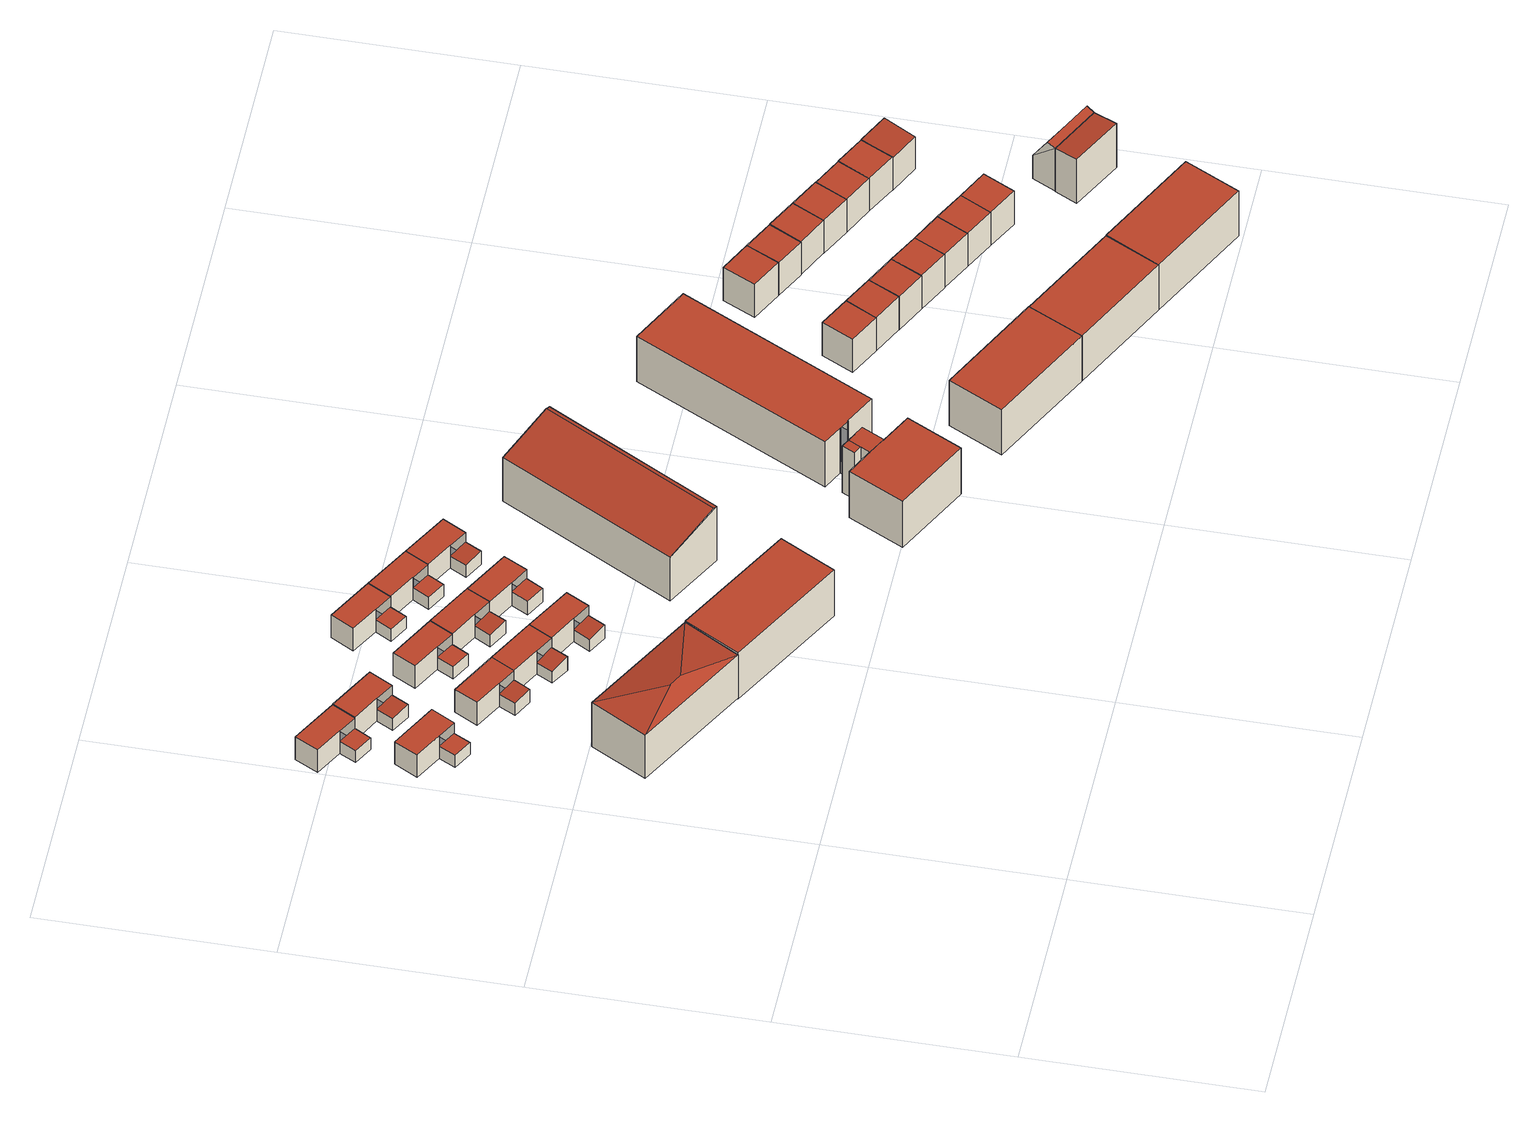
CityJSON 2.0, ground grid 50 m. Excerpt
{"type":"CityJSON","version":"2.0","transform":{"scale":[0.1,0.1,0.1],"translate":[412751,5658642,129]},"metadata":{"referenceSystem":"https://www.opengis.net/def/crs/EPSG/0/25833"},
"CityObjects":{
"building1":{"type":"Building","attributes":{"Gemeindeschluessel":14612000,"Geometrietyp2DReferenz":"3000","function":"31001_9998","roofType":"9999"},"children":["building1-1","building1-2"]},
"building1-1":{"type":"BuildingPart","attributes":{"Dachtyp_tdc":"tdcPolyFlatRoof","Dachneigung":0,"QualitaetDacherkennung":61,"Geometrietyp2DReferenz":"3000","measuredHeight":6.47,"roofType":"1000"},"parents":["building1"],"geometry":[{"type":"MultiSurface","lod":"2","boundaries":[[[0,1,2,3,4]],[[5,6,7,8,9]],[[4,3,10,6,5]],[[2,1,8,7,11]],[[1,0,9,8]],[[0,4,5,9]]],"semantics":{"surfaces":[{"type":"RoofSurface"},{"type":"GroundSurface"},{"type":"WallSurface"}],"values":[0,1,2,2,2,2]}}]},
"building1-2":{"type":"BuildingPart","attributes":{"Dachtyp_tdc":"tdcPolyFlatRoof","Dachneigung":0,"QualitaetDacherkennung":42,"Geometrietyp2DReferenz":"3000","measuredHeight":3.44,"roofType":"1000"},"parents":["building1"],"geometry":[{"type":"MultiSurface","lod":"2","boundaries":[[[10,12,13,6]],[[12,14,15,13]],[[14,11,7,15]],[[11,14,12,10]],[[6,13,15,7]]],"semantics":{"surfaces":[{"type":"WallSurface"},{"type":"RoofSurface"},{"type":"GroundSurface"}],"values":[0,0,0,1,2]}}]},
"building2":{"type":"Building","attributes":{"Gemeindeschluessel":14612000,"Geometrietyp2DReferenz":"3000","function":"31001_9998","roofType":"9999"},"children":["building2-1","building2-2"]},
"building2-1":{"type":"BuildingPart","attributes":{"Dachtyp_tdc":"tdcPolyFlatRoof","Dachneigung":0,"QualitaetDacherkennung":63,"Geometrietyp2DReferenz":"3000","measuredHeight":6.43,"roofType":"1000"},"parents":["building2"],"geometry":[{"type":"MultiSurface","lod":"2","boundaries":[[[16,17,18]],[[16,19,20,17]],[[19,21,22,20]],[[21,23,24,22]],[[23,25,26,27,24]],[[25,23,21,19,16]],[[17,20,22,24,27]]],"semantics":{"surfaces":[{"type":"WallSurface"},{"type":"RoofSurface"},{"type":"GroundSurface"}],"values":[0,0,0,0,0,1,2]}}]},
"building2-2":{"type":"BuildingPart","attributes":{"Dachtyp_tdc":"tdcPolyFlatRoof","Dachneigung":0,"QualitaetDacherkennung":43,"Geometrietyp2DReferenz":"3000","measuredHeight":3.41,"roofType":"1000"},"parents":["building2"],"geometry":[{"type":"MultiSurface","lod":"2","boundaries":[[[28,29,30,31]],[[29,18,17,30]],[[26,28,31,27]],[[26,18,29,28]],[[31,30,17,27]]],"semantics":{"surfaces":[{"type":"WallSurface"},{"type":"RoofSurface"},{"type":"GroundSurface"}],"values":[0,0,0,1,2]}}]},
"building3":{"type":"Building","attributes":{"Dachtyp_tdc":"tdcHipRoof","Gemeindeschluessel":14612000,"Dachneigung":10.59,"QualitaetDacherkennung":26,"Geometrietyp2DReferenz":"3000","measuredHeight":14.48,"function":"31001_9998","roofType":"3200"},"geometry":[{"type":"Solid","lod":"2","boundaries":[[[[32,33,34,35]],[[33,36,37,34]],[[36,38,39,37]],[[38,32,35,39]],[[36,33,40]],[[32,38,41]],[[33,32,41,40]],[[38,36,40,41]],[[35,34,37,39]]]],"semantics":{"surfaces":[{"type":"WallSurface"},{"type":"RoofSurface"},{"type":"GroundSurface"}],"values":[[0,0,0,0,1,1,1,1,2]]}}]},
"building4":{"type":"Building","attributes":{"Gemeindeschluessel":14612000,"Geometrietyp2DReferenz":"3000","function":"31001_9998","roofType":"9999"},"children":["building4-1","building4-2"]},
"building4-1":{"type":"BuildingPart","attributes":{"Dachtyp_tdc":"tdcPolyFlatRoof","Dachneigung":0,"QualitaetDacherkennung":62,"Geometrietyp2DReferenz":"3000","measuredHeight":6.51,"roofType":"1000"},"parents":["building4"],"geometry":[{"type":"MultiSurface","lod":"2","boundaries":[[[42,43,44,45,46]],[[47,48,27,49,50]],[[48,51,24,27]],[[51,42,46,24]],[[51,48,47,43,42]],[[46,45,49,27,24]]],"semantics":{"surfaces":[{"type":"WallSurface"},{"type":"RoofSurface"},{"type":"GroundSurface"}],"values":[0,0,0,0,1,2]}}]},
"building4-2":{"type":"BuildingPart","attributes":{"Dachtyp_tdc":"tdcPolyFlatRoof","Dachneigung":4.9,"QualitaetDacherkennung":48,"Geometrietyp2DReferenz":"3000","measuredHeight":3.71,"roofType":"2100"},"parents":["building4"],"geometry":[{"type":"MultiSurface","lod":"2","boundaries":[[[44,52,53,45]],[[52,54,55,53]],[[54,50,49,55]],[[54,52,44,50]],[[49,45,53,55]]],"semantics":{"surfaces":[{"type":"WallSurface"},{"type":"RoofSurface"},{"type":"GroundSurface"}],"values":[0,0,0,1,2]}}]},
"building5":{"type":"Building","attributes":{"Gemeindeschluessel":14612000,"Geometrietyp2DReferenz":"3000","function":"31001_9998","roofType":"9999"},"children":["building5-1","building5-2"]},
"building5-1":{"type":"BuildingPart","attributes":{"Dachtyp_tdc":"tdcPolyFlatRoof","Dachneigung":0,"QualitaetDacherkennung":59,"Geometrietyp2DReferenz":"3000","measuredHeight":6.48,"roofType":"1000"},"parents":["building5"],"geometry":[{"type":"MultiSurface","lod":"2","boundaries":[[[56,57,58]],[[56,59,60,57]],[[59,61,62,60]],[[61,63,64,62]],[[63,65,66,67,64]],[[65,63,61,59,56]],[[57,60,62,64,67]]],"semantics":{"surfaces":[{"type":"WallSurface"},{"type":"RoofSurface"},{"type":"GroundSurface"}],"values":[0,0,0,0,0,1,2]}}]},
"building5-2":{"type":"BuildingPart","attributes":{"Dachtyp_tdc":"tdcPolyFlatRoof","Dachneigung":4.84,"QualitaetDacherkennung":47,"Geometrietyp2DReferenz":"3000","measuredHeight":3.74,"roofType":"2100"},"parents":["building5"],"geometry":[{"type":"MultiSurface","lod":"2","boundaries":[[[68,69,70,71]],[[69,58,57,70]],[[66,68,71,67]],[[66,58,69,68]],[[71,70,57,67]]],"semantics":{"surfaces":[{"type":"WallSurface"},{"type":"RoofSurface"},{"type":"GroundSurface"}],"values":[0,0,0,1,2]}}]},
"building6":{"type":"Building","attributes":{"Gemeindeschluessel":14612000,"Geometrietyp2DReferenz":"3000","function":"31001_9998","roofType":"9999"},"children":["building6-1","building6-2"]},
"building6-1":{"type":"BuildingPart","attributes":{"Dachtyp_tdc":"tdcPolyFlatRoof","Dachneigung":0,"QualitaetDacherkennung":63,"Geometrietyp2DReferenz":"3000","measuredHeight":6.56,"roofType":"1000"},"parents":["building6"],"geometry":[{"type":"MultiSurface","lod":"2","boundaries":[[[72,73,74]],[[72,75,67,73]],[[75,76,64,67]],[[76,77,78,64]],[[77,79,80,81,78]],[[79,77,76,75,72]],[[73,67,64,78,81]]],"semantics":{"surfaces":[{"type":"WallSurface"},{"type":"RoofSurface"},{"type":"GroundSurface"}],"values":[0,0,0,0,0,1,2]}}]},
"building6-2":{"type":"BuildingPart","attributes":{"Dachtyp_tdc":"tdcPolyFlatRoof","Dachneigung":7.84,"QualitaetDacherkennung":46,"Geometrietyp2DReferenz":"3000","measuredHeight":3.85,"roofType":"2100"},"parents":["building6"],"geometry":[{"type":"MultiSurface","lod":"2","boundaries":[[[82,74,73,83]],[[80,84,85,81]],[[84,82,83,85]],[[84,80,74,82]],[[83,73,81,85]]],"semantics":{"surfaces":[{"type":"WallSurface"},{"type":"RoofSurface"},{"type":"GroundSurface"}],"values":[0,0,0,1,2]}}]},
"building7":{"type":"Building","attributes":{"Gemeindeschluessel":14612000,"Geometrietyp2DReferenz":"3000","function":"31001_9998","roofType":"9999"},"children":["building7-1","building7-2"]},
"building7-1":{"type":"BuildingPart","attributes":{"Dachtyp_tdc":"tdcPolyFlatRoof","Dachneigung":0,"QualitaetDacherkennung":58,"Geometrietyp2DReferenz":"3000","measuredHeight":6.43,"roofType":"1000"},"parents":["building7"],"geometry":[{"type":"MultiSurface","lod":"2","boundaries":[[[86,87,88]],[[86,89,90,87]],[[89,91,92,90]],[[91,93,94,92]],[[93,95,96,97,94]],[[95,93,91,89,86]],[[87,90,92,94,97]]],"semantics":{"surfaces":[{"type":"WallSurface"},{"type":"RoofSurface"},{"type":"GroundSurface"}],"values":[0,0,0,0,0,1,2]}}]},
"building7-2":{"type":"BuildingPart","attributes":{"Dachtyp_tdc":"tdcPolyFlatRoof","Dachneigung":0,"QualitaetDacherkennung":41,"Geometrietyp2DReferenz":"3000","measuredHeight":3.46,"roofType":"1000"},"parents":["building7"],"geometry":[{"type":"MultiSurface","lod":"2","boundaries":[[[98,99,100,101]],[[99,88,87,100]],[[96,98,101,97]],[[96,88,99,98]],[[101,100,87,97]]],"semantics":{"surfaces":[{"type":"WallSurface"},{"type":"RoofSurface"},{"type":"GroundSurface"}],"values":[0,0,0,1,2]}}]},
"building8":{"type":"Building","attributes":{"Dachtyp_tdc":"tdcPolyFlatRoof","Gemeindeschluessel":14612000,"Dachneigung":0,"QualitaetDacherkennung":53,"Geometrietyp2DReferenz":"3000","measuredHeight":13.11,"function":"31001_9998","roofType":"1000"},"geometry":[{"type":"Solid","lod":"2","boundaries":[[[[102,103,104,105]],[[103,106,107,104]],[[106,108,109,107]],[[108,102,105,109]],[[108,106,103,102]],[[105,104,107,109]]]],"semantics":{"surfaces":[{"type":"WallSurface"},{"type":"RoofSurface"},{"type":"GroundSurface"}],"values":[[0,0,0,0,1,2]]}}]},
"building9":{"type":"Building","attributes":{"Gemeindeschluessel":14612000,"Geometrietyp2DReferenz":"3000","function":"31001_9998","roofType":"9999"},"children":["building9-1","building9-2"]},
"building9-1":{"type":"BuildingPart","attributes":{"Dachtyp_tdc":"tdcPolyFlatRoof","Dachneigung":6.33,"QualitaetDacherkennung":48,"Geometrietyp2DReferenz":"3000","measuredHeight":3.78,"roofType":"2100"},"parents":["building9"],"geometry":[{"type":"MultiSurface","lod":"2","boundaries":[[[110,111,112,113]],[[111,114,115,112]],[[116,110,113,117]],[[116,114,111,110]],[[113,112,115,117]]],"semantics":{"surfaces":[{"type":"WallSurface"},{"type":"RoofSurface"},{"type":"GroundSurface"}],"values":[0,0,0,1,2]}}]},
"building9-2":{"type":"BuildingPart","attributes":{"Dachtyp_tdc":"tdcPolyFlatRoof","Dachneigung":0,"QualitaetDacherkennung":60,"Geometrietyp2DReferenz":"3000","measuredHeight":6.52,"roofType":"1000"},"parents":["building9"],"geometry":[{"type":"MultiSurface","lod":"2","boundaries":[[[118,119,116,117,120]],[[121,79,81,115,114]],[[79,77,78,81]],[[77,118,120,78]],[[77,79,121,119,118]],[[120,117,115,81,78]]],"semantics":{"surfaces":[{"type":"WallSurface"},{"type":"RoofSurface"},{"type":"GroundSurface"}],"values":[0,0,0,0,1,2]}}]},
"building10":{"type":"Building","attributes":{"Gemeindeschluessel":14612000,"Geometrietyp2DReferenz":"3000","function":"31001_9998","roofType":"9999"},"children":["building10-1","building10-2"]},
"building10-1":{"type":"BuildingPart","attributes":{"Dachtyp_tdc":"tdcPolyFlatRoof","Dachneigung":0,"QualitaetDacherkennung":65,"Geometrietyp2DReferenz":"3000","measuredHeight":6.51,"roofType":"1000"},"parents":["building10"],"geometry":[{"type":"MultiSurface","lod":"2","boundaries":[[[122,123,124]],[[122,125,97,123]],[[125,126,94,97]],[[126,127,128,94]],[[127,129,130,131,128]],[[129,127,126,125,122]],[[123,97,94,128,131]]],"semantics":{"surfaces":[{"type":"WallSurface"},{"type":"RoofSurface"},{"type":"GroundSurface"}],"values":[0,0,0,0,0,1,2]}}]},
"building10-2":{"type":"BuildingPart","attributes":{"Dachtyp_tdc":"tdcPolyFlatRoof","Dachneigung":6.27,"QualitaetDacherkennung":46,"Geometrietyp2DReferenz":"3000","measuredHeight":3.76,"roofType":"2100"},"parents":["building10"],"geometry":[{"type":"MultiSurface","lod":"2","boundaries":[[[132,133,134,135]],[[133,124,123,134]],[[130,132,135,131]],[[130,124,133,132]],[[135,134,123,131]]],"semantics":{"surfaces":[{"type":"WallSurface"},{"type":"RoofSurface"},{"type":"GroundSurface"}],"values":[0,0,0,1,2]}}]},
"building11":{"type":"Building","attributes":{"Gemeindeschluessel":14612000,"Geometrietyp2DReferenz":"3000","function":"31001_9998","roofType":"9999"},"children":["building11-1","building11-2"]},
"building11-1":{"type":"BuildingPart","attributes":{"Dachtyp_tdc":"tdcPolyFlatRoof","Dachneigung":0,"QualitaetDacherkennung":42,"Geometrietyp2DReferenz":"3000","measuredHeight":3.4,"roofType":"1000"},"parents":["building11"],"geometry":[{"type":"MultiSurface","lod":"2","boundaries":[[[136,137,138,139]],[[137,140,141,138]],[[142,136,139,143]],[[142,140,137,136]],[[139,138,141,143]]],"semantics":{"surfaces":[{"type":"WallSurface"},{"type":"RoofSurface"},{"type":"GroundSurface"}],"values":[0,0,0,1,2]}}]},
"building11-2":{"type":"BuildingPart","attributes":{"Dachtyp_tdc":"tdcPolyFlatRoof","Dachneigung":0,"QualitaetDacherkennung":61,"Geometrietyp2DReferenz":"3000","measuredHeight":6.44,"roofType":"1000"},"parents":["building11"],"geometry":[{"type":"MultiSurface","lod":"2","boundaries":[[[144,141,140]],[[144,145,146,141]],[[145,147,148,146]],[[147,149,150,148]],[[149,151,142,143,150]],[[151,149,147,145,144]],[[141,146,148,150,143]]],"semantics":{"surfaces":[{"type":"WallSurface"},{"type":"RoofSurface"},{"type":"GroundSurface"}],"values":[0,0,0,0,0,1,2]}}]},
"building12":{"type":"Building","attributes":{"Gemeindeschluessel":14612000,"Geometrietyp2DReferenz":"3000","function":"31001_9998","roofType":"9999"},"children":["building12-1","building12-2"]},
"building12-1":{"type":"BuildingPart","attributes":{"Dachtyp_tdc":"tdcPolyFlatRoof","Dachneigung":0,"QualitaetDacherkennung":61,"Geometrietyp2DReferenz":"3000","measuredHeight":6.5,"roofType":"1000"},"parents":["building12"],"geometry":[{"type":"MultiSurface","lod":"2","boundaries":[[[152,153,154,155,156]],[[157,158,159,160,161]],[[158,162,163,159]],[[162,152,156,163]],[[162,158,157,153,152]],[[156,155,160,159,163]]],"semantics":{"surfaces":[{"type":"WallSurface"},{"type":"RoofSurface"},{"type":"GroundSurface"}],"values":[0,0,0,0,1,2]}}]},
"building12-2":{"type":"BuildingPart","attributes":{"Dachtyp_tdc":"tdcPolyFlatRoof","Dachneigung":0,"QualitaetDacherkennung":12,"Geometrietyp2DReferenz":"3000","measuredHeight":3.88,"roofType":"1000"},"parents":["building12"],"geometry":[{"type":"MultiSurface","lod":"2","boundaries":[[[154,164,165,155]],[[164,166,167,165]],[[166,161,160,167]],[[161,166,164,154]],[[155,165,167,160]]],"semantics":{"surfaces":[{"type":"WallSurface"},{"type":"RoofSurface"},{"type":"GroundSurface"}],"values":[0,0,0,1,2]}}]},
"building13":{"type":"Building","attributes":{"Gemeindeschluessel":14612000,"Geometrietyp2DReferenz":"3000","function":"31001_9998","roofType":"9999"},"children":["building13-1","building13-2"]},
"building13-1":{"type":"BuildingPart","attributes":{"Dachtyp_tdc":"tdcPolyFlatRoof","Dachneigung":0,"QualitaetDacherkennung":41,"Geometrietyp2DReferenz":"3000","measuredHeight":3.43,"roofType":"1000"},"parents":["building13"],"geometry":[{"type":"MultiSurface","lod":"2","boundaries":[[[168,169,170,171]],[[169,172,173,170]],[[174,168,171,175]],[[174,172,169,168]],[[171,170,173,175]]],"semantics":{"surfaces":[{"type":"WallSurface"},{"type":"RoofSurface"},{"type":"GroundSurface"}],"values":[0,0,0,1,2]}}]},
"building13-2":{"type":"BuildingPart","attributes":{"Dachtyp_tdc":"tdcPolyFlatRoof","Dachneigung":0,"QualitaetDacherkennung":63,"Geometrietyp2DReferenz":"3000","measuredHeight":6.45,"roofType":"1000"},"parents":["building13"],"geometry":[{"type":"MultiSurface","lod":"2","boundaries":[[[176,177,178,173,172]],[[177,151,143,178]],[[151,149,150,143]],[[149,179,180,150]],[[179,181,174,175,180]],[[181,179,149,151,177,176]],[[173,178,143,150,180,175]]],"semantics":{"surfaces":[{"type":"WallSurface"},{"type":"RoofSurface"},{"type":"GroundSurface"}],"values":[0,0,0,0,0,1,2]}}]},
"building14":{"type":"Building","attributes":{"Gemeindeschluessel":14612000,"Geometrietyp2DReferenz":"3000","function":"31001_9998","roofType":"9999"},"children":["building14-1","building14-2"]},
"building14-1":{"type":"BuildingPart","attributes":{"Dachtyp_tdc":"tdcPolyFlatRoof","Dachneigung":0,"QualitaetDacherkennung":60,"Geometrietyp2DReferenz":"3000","measuredHeight":6.5,"roofType":"1000"},"parents":["building14"],"geometry":[{"type":"MultiSurface","lod":"2","boundaries":[[[182,183,184,185,186]],[[187,181,188,189,190]],[[181,179,191,188]],[[179,182,186,191]],[[179,181,187,183,182]],[[186,185,189,188,191]]],"semantics":{"surfaces":[{"type":"WallSurface"},{"type":"RoofSurface"},{"type":"GroundSurface"}],"values":[0,0,0,0,1,2]}}]},
"building14-2":{"type":"BuildingPart","attributes":{"Dachtyp_tdc":"tdcPolyFlatRoof","Dachneigung":5.27,"QualitaetDacherkennung":50,"Geometrietyp2DReferenz":"3000","measuredHeight":3.77,"roofType":"2100"},"parents":["building14"],"geometry":[{"type":"MultiSurface","lod":"2","boundaries":[[[192,193,194,195]],[[193,190,189,194]],[[184,192,195,185]],[[184,190,193,192]],[[195,194,189,185]]],"semantics":{"surfaces":[{"type":"WallSurface"},{"type":"RoofSurface"},{"type":"GroundSurface"}],"values":[0,0,0,1,2]}}]},
"building15":{"type":"Building","attributes":{"Dachtyp_tdc":"tdcGableRoof","Gemeindeschluessel":14612000,"Dachneigung":13.76,"QualitaetDacherkennung":7,"Geometrietyp2DReferenz":"3000","measuredHeight":15.7,"function":"31001_9998","roofType":"3100"},"geometry":[{"type":"Solid","lod":"2","boundaries":[[[[196,197,198,199]],[[197,200,201,198]],[[200,202,203,201]],[[202,196,199,203]],[[200,197,204]],[[196,202,205]],[[197,196,205,204]],[[202,200,204,205]],[[199,198,201,203]]]],"semantics":{"surfaces":[{"type":"WallSurface"},{"type":"RoofSurface"},{"type":"GroundSurface"}],"values":[[0,0,0,0,0,0,1,1,2]]}}]},
"building16":{"type":"Building","attributes":{"Gemeindeschluessel":14612000,"Geometrietyp2DReferenz":"3000","function":"31001_9998","roofType":"9999"},"children":["building16-1","building16-2","building16-3","building16-4","building16-5"]},
"building16-1":{"type":"BuildingPart","attributes":{"Dachtyp_tdc":"tdcPolyFlatRoof","Dachneigung":0,"QualitaetDacherkennung":54,"Geometrietyp2DReferenz":"3000","measuredHeight":12.86,"roofType":"1000"},"parents":["building16"],"geometry":[{"type":"MultiSurface","lod":"2","boundaries":[[[206,207,208,209,210]],[[207,211,212,208]],[[211,213,214,212]],[[213,215,216,214]],[[215,217,218,216]],[[217,219,220,218]],[[219,221,222,223,220]],[[221,219,217,215,213,211,207,206]],[[209,208,212,214,216,218,220,223]]],"semantics":{"surfaces":[{"type":"WallSurface"},{"type":"RoofSurface"},{"type":"GroundSurface"}],"values":[0,0,0,0,0,0,0,1,2]}}]},
"building16-2":{"type":"BuildingPart","attributes":{"Dachtyp_tdc":"tdcPolyFlatRoof","Dachneigung":0,"QualitaetDacherkennung":60,"Geometrietyp2DReferenz":"3000","measuredHeight":13.35,"roofType":"1000"},"parents":["building16"],"geometry":[{"type":"MultiSurface","lod":"2","boundaries":[[[224,225,226,227,228]],[[225,229,230,226]],[[231,232,233,234,235]],[[232,231,229,225,224,236,237]],[[238,239,227,226,230,235,234]],[[237,236,240,239,238,241]]],"semantics":{"surfaces":[{"type":"WallSurface"},{"type":"RoofSurface"},{"type":"GroundSurface"}],"values":[0,0,0,1,2,0]}}]},
"building16-3":{"type":"BuildingPart","attributes":{"Dachtyp_tdc":"tdcPolyFlatRoof","Dachneigung":0,"QualitaetDacherkennung":56,"Geometrietyp2DReferenz":"3000","measuredHeight":3.55,"roofType":"1000"},"parents":["building16"],"geometry":[{"type":"MultiSurface","lod":"2","boundaries":[[[233,242,208,234]],[[242,210,209,208]],[[222,241,238,223]],[[222,210,242,233,241]],[[238,234,208,209,223]]],"semantics":{"surfaces":[{"type":"WallSurface"},{"type":"RoofSurface"},{"type":"GroundSurface"}],"values":[0,0,0,1,2]}}]},
"building16-4":{"type":"BuildingPart","attributes":{"Dachtyp_tdc":"tdcPolyFlatRoof","Dachneigung":0,"QualitaetDacherkennung":74,"Geometrietyp2DReferenz":"3000","measuredHeight":13.12,"roofType":"1000"},"parents":["building16"],"geometry":[{"type":"MultiSurface","lod":"2","boundaries":[[[243,244,245,246]],[[244,247,226,245]],[[247,228,227,226]],[[240,248,249,239]],[[248,250,251,249]],[[250,243,246,251]],[[250,248,240,228,247,244,243]],[[246,245,226,227,239,249,251]]],"semantics":{"surfaces":[{"type":"WallSurface"},{"type":"RoofSurface"},{"type":"GroundSurface"}],"values":[0,0,0,0,0,0,1,2]}}]},
"building16-5":{"type":"BuildingPart","attributes":{"Dachtyp_tdc":"tdcPolyFlatRoof","Dachneigung":0,"QualitaetDacherkennung":80,"Geometrietyp2DReferenz":"3000","measuredHeight":13.38,"roofType":"1000"},"parents":["building16"],"geometry":[{"type":"MultiSurface","lod":"2","boundaries":[[[252,253,230,229]],[[252,254,255,253]],[[254,231,235,255]],[[231,254,252,229]],[[230,253,255,235]]],"semantics":{"surfaces":[{"type":"WallSurface"},{"type":"RoofSurface"},{"type":"GroundSurface"}],"values":[0,0,0,1,2]}}]},
"building17":{"type":"Building","attributes":{"Dachtyp_tdc":"tdcPolyFlatRoof","Gemeindeschluessel":14612000,"Dachneigung":0,"QualitaetDacherkennung":64,"Geometrietyp2DReferenz":"3000","measuredHeight":12.89,"function":"31001_9998","roofType":"1000"},"geometry":[{"type":"Solid","lod":"2","boundaries":[[[[256,257,258,259]],[[257,260,261,258]],[[260,262,263,261]],[[262,256,259,263]],[[262,260,257,256]],[[259,258,261,263]]]],"semantics":{"surfaces":[{"type":"WallSurface"},{"type":"RoofSurface"},{"type":"GroundSurface"}],"values":[[0,0,0,0,1,2]]}}]},
"building18":{"type":"Building","attributes":{"Dachtyp_tdc":"tdcPolyFlatRoof","Gemeindeschluessel":14612000,"Dachneigung":0,"QualitaetDacherkennung":37,"Geometrietyp2DReferenz":"3000","measuredHeight":9.38,"function":"31001_9998","roofType":"1000"},"geometry":[{"type":"Solid","lod":"2","boundaries":[[[[264,265,266,267]],[[265,268,269,266]],[[268,270,271,269]],[[270,264,267,271]],[[270,268,265,264]],[[267,266,269,271]]]],"semantics":{"surfaces":[{"type":"WallSurface"},{"type":"RoofSurface"},{"type":"GroundSurface"}],"values":[[0,0,0,0,1,2]]}}]},
"building19":{"type":"Building","attributes":{"Dachtyp_tdc":"tdcPolyFlatRoof","Gemeindeschluessel":14612000,"Dachneigung":0,"QualitaetDacherkennung":64,"Geometrietyp2DReferenz":"3000","measuredHeight":12.85,"function":"31001_9998","roofType":"1000"},"geometry":[{"type":"Solid","lod":"2","boundaries":[[[[272,273,274,275]],[[273,276,258,274]],[[276,277,259,258]],[[277,272,275,259]],[[277,276,273,272]],[[275,274,258,259]]]],"semantics":{"surfaces":[{"type":"WallSurface"},{"type":"RoofSurface"},{"type":"GroundSurface"}],"values":[[0,0,0,0,1,2]]}}]},
"building20":{"type":"Building","attributes":{"Dachtyp_tdc":"tdcPolyFlatRoof","Gemeindeschluessel":14612000,"Dachneigung":0,"QualitaetDacherkennung":50,"Geometrietyp2DReferenz":"3000","measuredHeight":9.39,"function":"31001_9998","roofType":"1000"},"geometry":[{"type":"Solid","lod":"2","boundaries":[[[[278,279,280,281]],[[279,265,266,280]],[[265,264,267,266]],[[264,278,281,267]],[[264,265,279,278]],[[281,280,266,267]]]],"semantics":{"surfaces":[{"type":"WallSurface"},{"type":"RoofSurface"},{"type":"GroundSurface"}],"values":[[0,0,0,0,1,2]]}}]},
"building21":{"type":"Building","attributes":{"Dachtyp_tdc":"tdcPolyFlatRoof","Gemeindeschluessel":14612000,"Dachneigung":0,"QualitaetDacherkennung":51,"Geometrietyp2DReferenz":"3000","measuredHeight":9.4,"function":"31001_9998","roofType":"1000"},"geometry":[{"type":"Solid","lod":"2","boundaries":[[[[282,283,284,285]],[[283,286,287,284]],[[286,288,289,287]],[[288,282,285,289]],[[288,286,283,282]],[[285,284,287,289]]]],"semantics":{"surfaces":[{"type":"WallSurface"},{"type":"RoofSurface"},{"type":"GroundSurface"}],"values":[[0,0,0,0,1,2]]}}]},
"building22":{"type":"Building","attributes":{"Dachtyp_tdc":"tdcPolyFlatRoof","Gemeindeschluessel":14612000,"Dachneigung":0,"QualitaetDacherkennung":52,"Geometrietyp2DReferenz":"3000","measuredHeight":9.42,"function":"31001_9998","roofType":"1000"},"geometry":[{"type":"Solid","lod":"2","boundaries":[[[[290,291,292,293]],[[291,294,284,292]],[[294,295,285,284]],[[295,290,293,285]],[[295,294,291,290]],[[293,292,284,285]]]],"semantics":{"surfaces":[{"type":"WallSurface"},{"type":"RoofSurface"},{"type":"GroundSurface"}],"values":[[0,0,0,0,1,2]]}}]},
"building23":{"type":"Building","attributes":{"Dachtyp_tdc":"tdcPolyFlatRoof","Gemeindeschluessel":14612000,"Dachneigung":0,"QualitaetDacherkennung":40,"Geometrietyp2DReferenz":"3000","measuredHeight":9.39,"function":"31001_9998","roofType":"1000"},"geometry":[{"type":"Solid","lod":"2","boundaries":[[[[296,297,298,299]],[[297,300,301,298]],[[300,302,303,301]],[[302,296,299,303]],[[302,300,297,296]],[[299,298,301,303]]]],"semantics":{"surfaces":[{"type":"WallSurface"},{"type":"RoofSurface"},{"type":"GroundSurface"}],"values":[[0,0,0,0,1,2]]}}]},
"building24":{"type":"Building","attributes":{"Dachtyp_tdc":"tdcPolyFlatRoof","Gemeindeschluessel":14612000,"Dachneigung":0,"QualitaetDacherkennung":63,"Geometrietyp2DReferenz":"3000","measuredHeight":12.91,"function":"31001_9998","roofType":"1000"},"geometry":[{"type":"Solid","lod":"2","boundaries":[[[[304,305,306,307]],[[305,308,274,306]],[[308,309,275,274]],[[309,304,307,275]],[[309,308,305,304]],[[307,306,274,275]]]],"semantics":{"surfaces":[{"type":"WallSurface"},{"type":"RoofSurface"},{"type":"GroundSurface"}],"values":[[0,0,0,0,1,2]]}}]},
"building25":{"type":"Building","attributes":{"Dachtyp_tdc":"tdcPolyFlatRoof","Gemeindeschluessel":14612000,"Dachneigung":0,"QualitaetDacherkennung":53,"Geometrietyp2DReferenz":"3000","measuredHeight":9.39,"function":"31001_9998","roofType":"1000"},"geometry":[{"type":"Solid","lod":"2","boundaries":[[[[310,311,312,313]],[[311,291,314,312]],[[291,290,315,314]],[[290,310,313,315]],[[290,291,311,310]],[[313,312,314,315]]]],"semantics":{"surfaces":[{"type":"WallSurface"},{"type":"RoofSurface"},{"type":"GroundSurface"}],"values":[[0,0,0,0,1,2]]}}]},
"building26":{"type":"Building","attributes":{"Dachtyp_tdc":"tdcPolyFlatRoof","Gemeindeschluessel":14612000,"Dachneigung":0,"QualitaetDacherkennung":46,"Geometrietyp2DReferenz":"3000","measuredHeight":9.3,"function":"31001_9998","roofType":"1000"},"geometry":[{"type":"Solid","lod":"2","boundaries":[[[[316,317,318,319]],[[317,320,298,318]],[[320,321,299,298]],[[321,316,319,299]],[[321,320,317,316]],[[319,318,298,299]]]],"semantics":{"surfaces":[{"type":"WallSurface"},{"type":"RoofSurface"},{"type":"GroundSurface"}],"values":[[0,0,0,0,1,2]]}}]},
"building27":{"type":"Building","attributes":{"Dachtyp_tdc":"tdcPolyFlatRoof","Gemeindeschluessel":14612000,"Dachneigung":0,"QualitaetDacherkennung":50,"Geometrietyp2DReferenz":"3000","measuredHeight":9.36,"function":"31001_9998","roofType":"1000"},"geometry":[{"type":"Solid","lod":"2","boundaries":[[[[322,323,324,325]],[[323,311,312,324]],[[311,310,313,312]],[[310,322,325,313]],[[310,311,323,322]],[[325,324,312,313]]]],"semantics":{"surfaces":[{"type":"WallSurface"},{"type":"RoofSurface"},{"type":"GroundSurface"}],"values":[[0,0,0,0,1,2]]}}]},
"building28":{"type":"Building","attributes":{"Dachtyp_tdc":"tdcPolyFlatRoof","Gemeindeschluessel":14612000,"Dachneigung":0,"QualitaetDacherkennung":46,"Geometrietyp2DReferenz":"3000","measuredHeight":9.37,"function":"31001_9998","roofType":"1000"},"geometry":[{"type":"Solid","lod":"2","boundaries":[[[[326,327,328,329]],[[327,330,331,328]],[[330,332,333,331]],[[332,326,329,333]],[[332,330,327,326]],[[329,328,331,333]]]],"semantics":{"surfaces":[{"type":"WallSurface"},{"type":"RoofSurface"},{"type":"GroundSurface"}],"values":[[0,0,0,0,1,2]]}}]},
"building29":{"type":"Building","attributes":{"Dachtyp_tdc":"tdcPolyFlatRoof","Gemeindeschluessel":14612000,"Dachneigung":0,"QualitaetDacherkennung":43,"Geometrietyp2DReferenz":"3000","measuredHeight":9.43,"function":"31001_9998","roofType":"1000"},"geometry":[{"type":"Solid","lod":"2","boundaries":[[[[334,335,336,337]],[[335,323,338,336]],[[323,322,339,338]],[[322,334,337,339]],[[322,323,335,334]],[[337,336,338,339]]]],"semantics":{"surfaces":[{"type":"WallSurface"},{"type":"RoofSurface"},{"type":"GroundSurface"}],"values":[[0,0,0,0,1,2]]}}]},
"building30":{"type":"Building","attributes":{"Dachtyp_tdc":"tdcPolyFlatRoof","Gemeindeschluessel":14612000,"Dachneigung":0,"QualitaetDacherkennung":47,"Geometrietyp2DReferenz":"3000","measuredHeight":9.39,"function":"31001_9998","roofType":"1000"},"geometry":[{"type":"Solid","lod":"2","boundaries":[[[[340,341,342,343]],[[341,327,344,342]],[[327,326,345,344]],[[326,340,343,345]],[[326,327,341,340]],[[343,342,344,345]]]],"semantics":{"surfaces":[{"type":"WallSurface"},{"type":"RoofSurface"},{"type":"GroundSurface"}],"values":[[0,0,0,0,1,2]]}}]},
"building31":{"type":"Building","attributes":{"Dachtyp_tdc":"tdcPolyFlatRoof","Gemeindeschluessel":14612000,"Dachneigung":0,"QualitaetDacherkennung":45,"Geometrietyp2DReferenz":"3000","measuredHeight":9.28,"function":"31001_9998","roofType":"1000"},"geometry":[{"type":"Solid","lod":"2","boundaries":[[[[346,347,348,349]],[[347,350,342,348]],[[350,351,343,342]],[[351,346,349,343]],[[351,350,347,346]],[[349,348,342,343]]]],"semantics":{"surfaces":[{"type":"WallSurface"},{"type":"RoofSurface"},{"type":"GroundSurface"}],"values":[[0,0,0,0,1,2]]}}]},
"building32":{"type":"Building","attributes":{"Dachtyp_tdc":"tdcPolyFlatRoof","Gemeindeschluessel":14612000,"Dachneigung":4.29,"QualitaetDacherkennung":54,"Geometrietyp2DReferenz":"3000","measuredHeight":12.58,"function":"31001_9998","roofType":"2100"},"geometry":[{"type":"Solid","lod":"2","boundaries":[[[[352,353,354,355]],[[353,356,357,354]],[[356,358,359,357]],[[358,352,355,359]],[[358,356,353,352]],[[355,354,357,359]]]],"semantics":{"surfaces":[{"type":"WallSurface"},{"type":"RoofSurface"},{"type":"GroundSurface"}],"values":[[0,0,0,0,1,2]]}}]},
"building33":{"type":"Building","attributes":{"Dachtyp_tdc":"tdcPolyFlatRoof","Gemeindeschluessel":14612000,"Dachneigung":0,"QualitaetDacherkennung":51,"Geometrietyp2DReferenz":"3000","measuredHeight":9.34,"function":"31001_9998","roofType":"1000"},"geometry":[{"type":"Solid","lod":"2","boundaries":[[[[360,361,362,363]],[[361,364,365,362]],[[364,366,367,365]],[[366,360,363,367]],[[366,364,361,360]],[[363,362,365,367]]]],"semantics":{"surfaces":[{"type":"WallSurface"},{"type":"RoofSurface"},{"type":"GroundSurface"}],"values":[[0,0,0,0,1,2]]}}]},
"building34":{"type":"Building","attributes":{"Dachtyp_tdc":"tdcGableRoof","Gemeindeschluessel":14612000,"Dachneigung":58.27,"QualitaetDacherkennung":23,"Geometrietyp2DReferenz":"3000","measuredHeight":12.79,"function":"31001_9998","roofType":"3100"},"geometry":[{"type":"Solid","lod":"2","boundaries":[[[[352,358,368,369]],[[358,370,371,368]],[[370,372,373,371]],[[372,352,369,373]],[[370,358,374]],[[352,372,375]],[[358,352,375,374]],[[372,370,374,375]],[[369,368,371,373]]]],"semantics":{"surfaces":[{"type":"WallSurface"},{"type":"RoofSurface"},{"type":"GroundSurface"}],"values":[[0,0,0,0,0,0,1,1,2]]}}]},
"building35":{"type":"Building","attributes":{"Dachtyp_tdc":"tdcPolyFlatRoof","Gemeindeschluessel":14612000,"Dachneigung":2.99,"QualitaetDacherkennung":43,"Geometrietyp2DReferenz":"3000","measuredHeight":9.64,"function":"31001_9998","roofType":"2100"},"geometry":[{"type":"Solid","lod":"2","boundaries":[[[[376,377,378,379]],[[377,380,381,378]],[[380,382,383,381]],[[382,376,379,383]],[[382,380,377,376]],[[379,378,381,383]]]],"semantics":{"surfaces":[{"type":"WallSurface"},{"type":"RoofSurface"},{"type":"GroundSurface"}],"values":[[0,0,0,0,1,2]]}}]}
},
"vertices":[
[53,1371,74],[26,1320,74],[86,1288,74],[127,1265,74],[155,1316,74],[155,1316,10],[127,1265,10],[86,1288,10],[26,1320,10],[53,1371,10],[127,1265,44],[86,1288,44],
[108,1229,44],[108,1229,10],[67,1252,44],[67,1252,10],
[61,1484,74],[61,1484,10],[61,1484,44],[1,1517,74],[1,1517,10],[28,1568,74],[28,1568,10],[130,1512,74],[130,1512,10],[102,1461,74],[102,1461,44],[102,1461,10],
[83,1426,44],[42,1448,44],[42,1448,10],[83,1426,10],
[366,738,131],[112,876,131],[112,876,8],[366,738,8],[178,997,134],[178,997,8],[432,858,134],[432,858,8],[238,850,153],[267,834,153],
[232,1457,75],[204,1406,75],[204,1406,47],[204,1406,10],[232,1457,10],[163,1429,75],[102,1461,75],[163,1429,10],[163,1429,43],[130,1512,75],
[185,1370,47],[185,1370,10],[143,1393,43],[143,1393,10],
[251,1199,74],[251,1199,9],[251,1199,43],[191,1231,74],[191,1231,9],[218,1282,74],[218,1282,9],[320,1227,74],[320,1227,9],[292,1176,74],[292,1176,47],[292,1176,9],
[273,1141,47],[232,1163,43],[232,1163,9],[273,1141,9],
[353,1143,75],[353,1143,9],[353,1143,41],[292,1176,75],[320,1227,75],[422,1172,75],[422,1172,9],[394,1121,75],[394,1121,48],[394,1121,9],
[334,1108,41],[334,1108,9],[375,1085,48],[375,1085,9],
[326,1339,74],[326,1339,10],[326,1339,44],[266,1372,74],[266,1372,10],[293,1422,74],[293,1422,10],[395,1367,74],[395,1367,10],[367,1316,74],[367,1316,44],[367,1316,10],
[348,1281,44],[307,1303,44],[307,1303,10],[348,1281,10],
[693,715,137],[628,595,137],[628,595,6],[693,715,6],[366,738,137],[366,738,6],[432,858,137],[432,858,6],
[476,1030,47],[435,1052,42],[435,1052,9],[476,1030,9],[455,1088,42],[455,1088,9],[496,1066,47],[496,1066,9],
[523,1116,75],[496,1066,75],[523,1116,9],[455,1088,75],
[428,1283,75],[428,1283,10],[428,1283,42],[367,1316,75],[395,1367,75],[496,1312,75],[496,1312,10],[469,1261,75],[469,1261,47],[469,1261,10],
[450,1225,47],[408,1248,42],[408,1248,10],[450,1225,10],
[426,1421,44],[385,1444,44],[385,1444,10],[426,1421,10],[404,1479,44],[404,1479,10],[445,1457,44],[445,1457,10],
[404,1479,74],[344,1513,74],[344,1513,10],[372,1563,74],[372,1563,10],[473,1508,74],[473,1508,10],[445,1457,74],
[598,1257,74],[571,1206,74],[571,1206,48],[571,1206,9],[598,1257,9],[529,1228,74],[469,1261,74],[469,1261,9],[529,1228,9],[529,1228,48],[496,1312,74],[496,1312,9],
[551,1170,48],[551,1170,9],[510,1192,48],[510,1192,9],
[527,1365,44],[486,1388,44],[486,1388,10],[527,1365,10],[506,1423,44],[506,1423,10],[547,1401,44],[547,1401,10],
[506,1423,74],[506,1424,74],[506,1424,10],[575,1452,74],[575,1452,10],[547,1401,74],
[676,1396,74],[648,1345,74],[648,1345,47],[648,1345,9],[676,1396,9],[607,1368,74],[547,1401,9],[607,1368,9],[607,1368,43],[575,1452,9],
[629,1310,47],[588,1332,43],[588,1332,9],[629,1310,9],
[603,922,132],[810,1302,132],[810,1302,8],[603,922,8],[937,1232,163],[937,1232,8],[731,853,163],[731,853,8],[929,1237,165],[722,857,165],
[1013,658,140],[1012,658,140],[1012,658,12],[1013,658,12],[1013,658,47],[969,680,140],[969,680,12],[1183,1104,140],[1183,1104,12],[1317,1036,140],[1317,1036,12],[1104,613,140],[1104,613,12],[1035,648,140],[1035,648,12],[1034,647,140],[1034,647,47],[1034,647,12],
[954,587,145],[954,588,145],[954,588,12],[954,587,12],[954,587,143],[964,607,145],[964,607,12],[978,635,145],[996,626,145],[996,626,47],[996,626,12],[978,635,12],[994,567,145],[1018,615,145],[1018,615,12],[994,567,12],[994,567,143],[1018,615,47],
[1012,658,47],
[834,497,143],[895,617,143],[895,617,12],[834,497,12],[954,588,143],[1063,532,143],[1063,532,12],[1002,412,143],[1002,412,12],
[946,616,145],[946,616,12],[960,644,145],[960,644,12],
[1411,355,144],[1352,236,144],[1352,236,15],[1411,355,15],[1120,353,144],[1120,353,15],[1180,471,144],[1180,471,15],
[1390,721,109],[1355,653,109],[1355,653,15],[1390,721,15],[1287,687,109],[1287,687,15],[1321,756,109],[1321,756,15],
[1634,243,143],[1574,124,143],[1574,124,15],[1634,243,15],[1352,236,143],[1411,355,143],
[1455,688,109],[1421,620,109],[1421,620,15],[1455,688,15],
[1521,655,108],[1487,587,108],[1487,587,14],[1521,655,14],[1421,620,108],[1421,620,14],[1455,688,108],[1455,688,14],
[1587,621,109],[1553,553,109],[1553,553,14],[1587,621,14],[1487,587,109],[1521,655,109],
[1502,944,109],[1467,873,109],[1467,873,15],[1502,944,15],[1398,908,109],[1398,908,15],[1433,978,109],[1433,978,15],
[1865,127,144],[1805,8,144],[1805,8,15],[1865,127,15],[1574,124,144],[1634,243,144],
[1653,588,109],[1619,520,109],[1619,520,15],[1653,588,15],[1553,553,15],[1587,621,15],
[1568,911,108],[1532,840,108],[1532,840,15],[1568,911,15],[1467,873,108],[1502,944,108],
[1720,554,109],[1685,486,109],[1685,486,15],[1720,554,15],
[1634,877,109],[1599,807,109],[1599,807,16],[1634,877,16],[1532,840,109],[1532,840,16],[1568,911,109],[1568,911,16],
[1787,521,109],[1752,452,109],[1752,452,14],[1787,521,14],[1685,486,14],[1720,554,14],
[1700,844,109],[1665,774,109],[1665,774,15],[1700,844,15],[1599,807,15],[1634,877,15],
[1766,811,108],[1731,741,108],[1731,741,15],[1766,811,15],[1665,774,108],[1700,844,108],
[1970,333,136],[1945,283,140],[1945,283,14],[1970,333,14],[1832,341,140],[1832,341,14],[1857,390,136],[1857,390,14],
[1832,778,109],[1797,707,109],[1797,707,16],[1832,778,16],[1731,741,109],[1731,741,16],[1766,811,109],[1766,811,16],
[1857,390,15],[1970,333,15],[1883,440,80],[1883,440,15],[1995,383,80],[1995,383,15],[1865,406,143],[1978,349,143],
[1900,744,110],[1864,674,106],[1864,674,14],[1900,744,14],[1797,707,106],[1797,707,14],[1832,778,110],[1832,778,14]
]}
